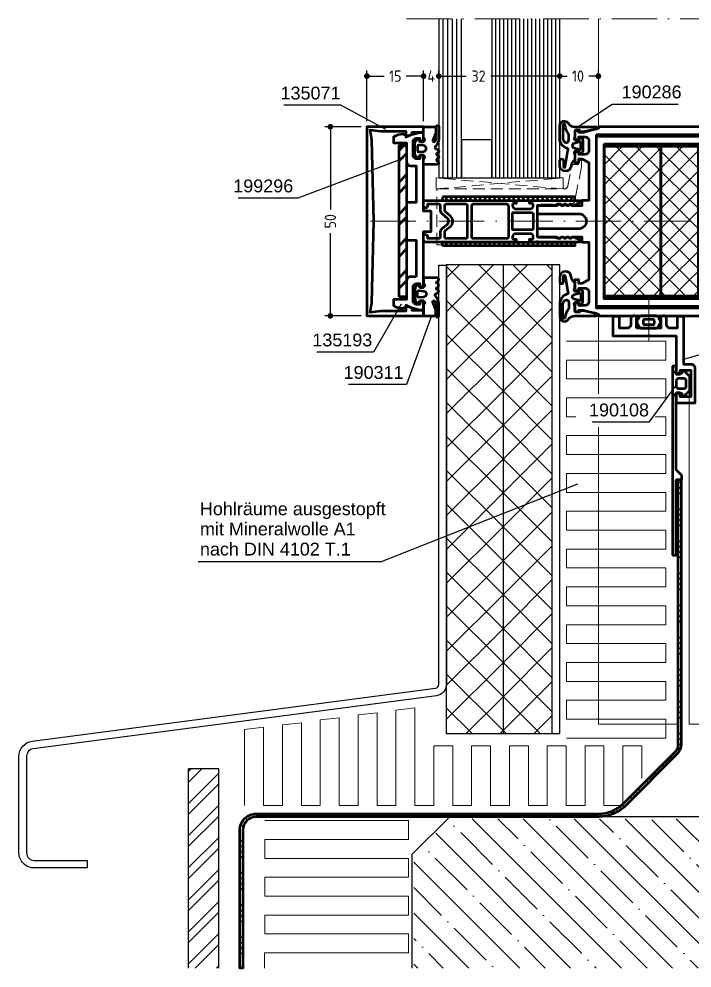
# Model space of a CAD drawing. Header units: millimetres. Extents: x -137 to 196, y -197 to 386.
# Drawn here: x -137 to 41, y -197.5 to 53.5 of the extents above; entities that cross this region are included whole.
import ezdxf
from ezdxf.enums import TextEntityAlignment as Align

# ---------------------------------------------------------------- set-up
doc = ezdxf.new("R2010")
doc.units = ezdxf.units.MM
doc.linetypes.add('ACAD_ISO10W100', pattern=[18, 12, -3, 0, -3])
doc.linetypes.add('HIDDEN2', pattern=[4.7625, 3.175, -1.5875])
doc.layers.get('0').update_dxf_attribs({"linetype": 'CONTINUOUS'})
doc.layers.get('DEFPOINTS').update_dxf_attribs({"linetype": 'CONTINUOUS'})
for name, color, linetype, lineweight in [('AM_5', 3, 'CONTINUOUS', 25), ('AM_C', 50, 'CONTINUOUS', 50), ('AM_S', 80, 'CONTINUOUS', 50), ('Cent3', 70, 'ACAD_ISO10W100', 18), ('CHide3', 70, 'HIDDEN2', 18), ('Cont2', 2, 'CONTINUOUS', 25), ('Cont3', 70, 'CONTINUOUS', 18)]:
    doc.layers.add(name, color=color, linetype=linetype, lineweight=lineweight)
doc.layers.add('WBC-GER-ENG', color=7, linetype='CONTINUOUS')
doc.layers.get('0').off()
doc.styles.add('HBS_DIMTEXTSTYLE', font='isocp.shx')
doc.styles.add('SWISSL', font='swissl.ttf')
doc.dimstyles.new('Konstruktionsschnitt 1-1$0', dxfattribs={"dimtxt": 3, "dimasz": 1.5, "dimexe": 1.5, "dimexo": 1.5, "dimgap": 1.5, "dimtad": 0, "dimdsep": 46, "dimtxsty": 'HBS_DIMTEXTSTYLE', "dimblk": 'PUNKT', "dimcen": 0, "dimclrd": 3, "dimclre": 3, "dimclrt": 2, "dimadec": 1, "dimazin": 2, "dimtfac": 0.7, "dimtofl": 0, "dimtmove": 0, "dimatfit": 3, "dimfxl": 0, "dimtolj": 1, "dimtzin": 0, "dimarcsym": 0})

# ---------------------------------------------------------------- blocks, each defined once
blk = doc.blocks.new('WI135071')
blk.add_lwpolyline([(-13.2, 0), (-13.7, 21.51), (-14.17, 24.15), (-11.34, 23.8), (-4.7, 23.8), (-4.7, 22.23), (-3, 23.02), (-3, 23.6), (0, 23.6), (0, 25), (-15, 25), (-15, -25), (0, -25), (0, -23.6), (-3, -23.6), (-3, -23.02), (-4.7, -22.23), (-4.7, -23.8), (-11.34, -23.8), (-14.17, -24.15), (-13.7, -21.51), (-13.2, 0)], close=True)
blk = doc.blocks.new('B-WI19606')
for points in [[(-5.5, -6, -0.414214), (-5, -5.5), (-4.7, -5.5), (-4.7, -6.2, 0.414214), (-4.4, -6.5), (-4.1, -6.5, 0.414214), (-3.3, -5.7), (-3.3, -1.8, 0.414214), (-4.1, -1), (-4.4, -1, 0.414214), (-4.7, -1.3), (-4.7, -2), (-5, -2, -0.414214), (-5.5, -1.5), (-5.5, 11.2, -0.803179), (-4.93, 11.33), (-4.12, 9.58, -0.314902), (-4.16, 9.36), (-4.44, 9.08, 0.198912), (-4.5, 8.93), (-4.5, 8.67, 0.198912), (-4.44, 8.52), (-4.16, 8.24, -0.414214), (-4.16, 7.96), (-4.44, 7.68, 0.198912), (-4.5, 7.53), (-4.5, 7.27, 0.198912), (-4.44, 7.12), (-4.16, 6.84, -0.414214), (-4.16, 6.56), (-4.44, 6.28, 0.198912), (-4.5, 6.13), (-4.5, 5.56, 0.087489), (-4.49, 5.49), (-4.2, 4.7), (-4.2, 0.3, 0.414214), (-3.9, 0), (3.9, 0, 0.414214), (4.2, 0.3), (4.2, 4.7), (4.49, 5.49, 0.087489), (4.5, 5.56), (4.5, 6.13, 0.198912), (4.44, 6.28), (4.16, 6.56, -0.414214), (4.16, 6.84), (4.44, 7.12, 0.198912), (4.5, 7.27), (4.5, 7.53, 0.198912), (4.44, 7.68), (4.16, 7.96, -0.414214), (4.16, 8.24), (4.44, 8.52, 0.198912), (4.5, 8.67), (4.5, 8.93, 0.198912), (4.44, 9.08), (4.16, 9.36, -0.314902), (4.12, 9.58), (4.93, 11.33, -0.803179), (5.5, 11.2), (5.5, -1.5, -0.414214), (5, -2), (4.7, -2), (4.7, -1.3, 0.414214), (4.4, -1), (4.1, -1, 0.414214), (3.3, -1.8), (3.3, -5.7, 0.414214), (4.1, -6.5), (4.4, -6.5, 0.414214), (4.7, -6.2), (4.7, -5.5), (5, -5.5, -0.414214), (5.5, -6), (5.5, -29.5, -0.414214), (5, -30), (4, -30, -1), (4, -29), (4.5, -29), (4.5, -26, 0.414214), (4, -25.5), (2.72, -25.5, -0.221695), (1.95, -25.14), (0.77, -23.73, 0.466308), (-0.77, -23.73), (-1.95, -25.14, -0.221695), (-2.72, -25.5), (-4, -25.5, 0.414214), (-4.5, -26), (-4.5, -29), (-4, -29, -1), (-4, -30), (-5, -30, -0.414214), (-5.5, -29.5), (-5.5, -6)], [(-2.3, -1.5, -0.414214), (-1.8, -1), (1.8, -1, -0.414214), (2.3, -1.5), (2.3, -6.3, -0.414214), (2.1, -6.5), (-2.1, -6.5, -0.414214), (-2.3, -6.3), (-2.3, -1.5)], [(-4.5, -16.87, 0.414214), (-4, -17.37), (4, -17.37, 0.414214), (4.5, -16.87), (4.5, -8, 0.414214), (4, -7.5), (-4, -7.5, 0.414214), (-4.5, -8), (-4.5, -16.87)], [(-4.5, -24, 0.414214), (-4, -24.5), (-2.95, -24.5, 0.221695), (-2.57, -24.32), (-1.53, -23.09, -0.466308), (1.53, -23.09), (2.57, -24.32, 0.221695), (2.95, -24.5), (4, -24.5, 0.414214), (4.5, -24), (4.5, -18.87, 0.414214), (4, -18.37), (-4, -18.37, 0.414214), (-4.5, -18.87), (-4.5, -24)]]:
    blk.add_lwpolyline(points, format="xyb", close=True)
blk = doc.blocks.new('WI135193')
blk.add_lwpolyline([(-2, -14.7), (-3.5, -14.7, 0.414214), (-4.5, -15.7), (-4.5, -20.7), (-8, -20.7), (-8, -22.3), (-7.73, -22.44, 0.116424), (-5.5, -23), (-5.37, -23), (-4.47, -22.49), (-1.06, -23.4), (0, -23.4), (0, -21), (-1, -21), (-1, -22), (-1.8, -22, -0.414214), (-2.8, -21), (-2.8, -17.5, -0.414214), (-1.8, -16.5), (-1, -16.5), (-1, -17.5), (0, -17.5), (0, -2.7), (2, -2.7), (2, 2.7), (0, 2.7), (0, 17.5), (-1, 17.5), (-1, 16.5), (-1.8, 16.5, -0.414214), (-2.8, 17.5), (-2.8, 21, -0.414214), (-1.8, 22), (-1, 22), (-1, 21), (0, 21), (0, 23.4), (-1.06, 23.4), (-4.47, 22.49), (-5.37, 23), (-5.5, 23, 0.116424), (-7.73, 22.44), (-8, 22.3), (-8, 20.7), (-4.5, 20.7), (-4.5, 15.7, 0.414214), (-3.5, 14.7), (-2, 14.7), (-2, 5), (-4.5, 5), (-4.5, 0.2), (-4.3, 0), (-4.5, -0.2), (-4.5, -5), (-2, -5), (-2, -14.7)], format="xyb", close=True)
blk = doc.blocks.new('PUNKT')
at = {"color": 0, "linetype": 'Continuous'}
blk.add_line((-0.5, 0), (-1, 0), dxfattribs=at)
at = {"color": 0, "linetype": 'Continuous', "const_width": 0.5}
blk.add_lwpolyline([(-0.25, 0, 1), (0.25, 0, 1)], format="xyb", close=True, dxfattribs=at)
blk = doc.blocks.new('*D30')
at = {"layer": 'AM_5', "color": 3, "lineweight": -2, "transparency": 16777216}
for p, q in [((6, 37.96), (6, 39.88)), ((7.5, 38.38), (7.94, 38.38)), ((14.7, 38.38), (13.65, 38.38)), ((16.2, 37.96), (16.2, 39.88))]:
    blk.add_line(p, q, dxfattribs=at)
at = {"layer": 'DEFPOINTS', "color": 0, "transparency": 16777216}
for p in [(16.2, 38.38), (6, 36.46), (16.2, 36.46)]:
    blk.add_point(p, dxfattribs=at)
at = {"layer": 'AM_5', "color": 3, "lineweight": -2, "transparency": 16777216, "xscale": 1.5, "yscale": 1.5, "zscale": 1.5, "rotation": 180}
blk.add_blockref('PUNKT', (6, 38.38), dxfattribs=at)
at = {"layer": 'AM_5', "color": 3, "lineweight": -2, "transparency": 16777216, "xscale": 1.5, "yscale": 1.5, "zscale": 1.5}
blk.add_blockref('PUNKT', (16.2, 38.38), dxfattribs=at)
at = {"layer": 'AM_5', "color": 2, "transparency": 16777216, "insert": (10.8, 38.38), "char_height": 3, "attachment_point": 5, "style": 'HBS_DIMTEXTSTYLE'}
blk.add_mtext('\\A1;10', dxfattribs=at)
blk = doc.blocks.new('*D31')
at = {"layer": 'AM_5', "color": 3, "lineweight": -2, "transparency": 16777216}
for p, q in [((-26, 37.96), (-26, 39.88)), ((-24.5, 38.38), (-18.73, 38.38)), ((4.5, 38.38), (-12.25, 38.38)), ((6, 37.96), (6, 39.88))]:
    blk.add_line(p, q, dxfattribs=at)
at = {"layer": 'DEFPOINTS', "color": 0, "transparency": 16777216}
for p in [(6, 38.38), (-26, 36.46), (6, 36.46)]:
    blk.add_point(p, dxfattribs=at)
at = {"layer": 'AM_5', "color": 3, "lineweight": -2, "transparency": 16777216, "xscale": 1.5, "yscale": 1.5, "zscale": 1.5, "rotation": 180}
blk.add_blockref('PUNKT', (-26, 38.38), dxfattribs=at)
at = {"layer": 'AM_5', "color": 3, "lineweight": -2, "transparency": 16777216, "xscale": 1.5, "yscale": 1.5, "zscale": 1.5}
blk.add_blockref('PUNKT', (6, 38.38), dxfattribs=at)
at = {"layer": 'AM_5', "color": 2, "transparency": 16777216, "insert": (-15.49, 38.38), "char_height": 3, "attachment_point": 5, "style": 'HBS_DIMTEXTSTYLE'}
blk.add_mtext('\\A1;32', dxfattribs=at)
blk = doc.blocks.new('*D32')
at = {"layer": 'AM_5', "color": 3, "lineweight": -2, "transparency": 16777216}
for p, q in [((-31.5, 38.38), (-33, 38.38)), ((-30, 26.5), (-30, 39.88)), ((-26, 37.96), (-26, 39.88)), ((-24.5, 38.38), (-23, 38.38))]:
    blk.add_line(p, q, dxfattribs=at)
at = {"layer": 'DEFPOINTS', "color": 0, "transparency": 16777216}
for p in [(-26, 38.38), (-26, 36.46), (-30, 25)]:
    blk.add_point(p, dxfattribs=at)
at = {"layer": 'AM_5', "color": 3, "lineweight": -2, "transparency": 16777216, "xscale": 1.5, "yscale": 1.5, "zscale": 1.5}
blk.add_blockref('PUNKT', (-30, 38.38), dxfattribs=at)
at = {"layer": 'AM_5', "color": 3, "lineweight": -2, "transparency": 16777216, "xscale": 1.5, "yscale": 1.5, "zscale": 1.5, "rotation": 180}
blk.add_blockref('PUNKT', (-26, 38.38), dxfattribs=at)
at = {"layer": 'AM_5', "color": 2, "transparency": 16777216, "insert": (-28, 38.38), "char_height": 3, "attachment_point": 5, "style": 'HBS_DIMTEXTSTYLE'}
blk.add_mtext('\\A1;4', dxfattribs=at)
blk = doc.blocks.new('*D33')
at = {"layer": 'AM_5', "color": 3, "lineweight": -2, "transparency": 16777216}
for p, q in [((-45, 26.5), (-45, 39.88)), ((-43.5, 38.38), (-40.41, 38.38)), ((-31.5, 38.38), (-34.59, 38.38)), ((-30, 26.5), (-30, 39.88))]:
    blk.add_line(p, q, dxfattribs=at)
at = {"layer": 'DEFPOINTS', "color": 0, "transparency": 16777216}
for p in [(-30, 38.38), (-45, 25), (-30, 25)]:
    blk.add_point(p, dxfattribs=at)
at = {"layer": 'AM_5', "color": 3, "lineweight": -2, "transparency": 16777216, "xscale": 1.5, "yscale": 1.5, "zscale": 1.5, "rotation": 180}
blk.add_blockref('PUNKT', (-45, 38.38), dxfattribs=at)
at = {"layer": 'AM_5', "color": 3, "lineweight": -2, "transparency": 16777216, "xscale": 1.5, "yscale": 1.5, "zscale": 1.5}
blk.add_blockref('PUNKT', (-30, 38.38), dxfattribs=at)
at = {"layer": 'AM_5', "color": 2, "transparency": 16777216, "insert": (-37.5, 38.38), "char_height": 3, "attachment_point": 5, "style": 'HBS_DIMTEXTSTYLE'}
blk.add_mtext('\\A1;15', dxfattribs=at)
blk = doc.blocks.new('*D34')
at = {"layer": 'AM_5', "color": 3, "lineweight": -2, "transparency": 16777216}
for p, q in [((-46.5, 25), (-56.16, 25)), ((-54.66, 23.5), (-54.66, 3.15)), ((-54.66, -23.5), (-54.66, -3.15)), ((-46.5, -25), (-56.16, -25))]:
    blk.add_line(p, q, dxfattribs=at)
at = {"layer": 'DEFPOINTS', "color": 0, "transparency": 16777216}
for p in [(-54.66, 25), (-45, 25), (-45, -25)]:
    blk.add_point(p, dxfattribs=at)
at = {"layer": 'AM_5', "color": 3, "lineweight": -2, "transparency": 16777216, "xscale": 1.5, "yscale": 1.5, "zscale": 1.5}
for p, rotation in [((-54.66, 25), 90), ((-54.66, -25), 270)]:
    blk.add_blockref('PUNKT', p, dxfattribs=dict(at, rotation=rotation))
at = {"layer": 'AM_5', "color": 2, "transparency": 16777216, "insert": (-54.66, 0), "char_height": 3, "attachment_point": 5, "rotation": 90, "style": 'HBS_DIMTEXTSTYLE'}
blk.add_mtext('\\A1;50', dxfattribs=at)
blk = doc.blocks.new('B-WI190286')
for points in [[(-10.2, 0.3, -0.753068), (-7.98, 0.94, 0.258199), (-6.29, 0), (-0.58, 0, -0.903019), (-0.52, -0.6), (-4.06, -1.33), (-4.88, -1.33), (-4.88, -1.13, 0.414214), (-5.08, -0.93), (-5.9, -0.93, 0.414214), (-6.2, -1.23), (-6.2, -2.62), (-6.39, -3.13, 0.520567), (-6.2, -3.4), (-5.2, -3.4, 0.414214), (-4.9, -3.1), (-4.9, -2.95, -0.700208), (-4.55, -2.82), (-4.45, -2.94, -0.176327), (-4.1, -3.9), (-4.1, -6.1, -0.176327), (-4.45, -7.06), (-4.55, -7.18, -0.700207), (-4.9, -7.05), (-4.9, -6.9, 0.414214), (-5.2, -6.6), (-6.2, -6.6, 0.520567), (-6.39, -6.87), (-6.2, -7.39), (-6.2, -8.7, -0.369491), (-6.45, -9, 0.226152), (-7.2, -10.33, -0.974179), (-10.2, -10.25), (-10.2, -9.03, -1), (-9.2, -9.03), (-9.2, -10.55, 0.999969), (-8.8, -10.55), (-8.06, -6.29, 0.508721), (-8.3, -5.69, -0.325108), (-10.2, -3.26), (-10.2, 0.3)], [(-7.8, -2.17, 0.170885), (-7.91, -1.86, -0.152142), (-8.8, 0.4, 1), (-9.4, 0.4), (-9.4, -2.9, 0.241981), (-8.77, -4.14, 0.537319), (-7.8, -3.5), (-7.8, -2.17)], [(-6.44, -5.6), (-4.98, -5.99, 0.493145), (-4.6, -5.7), (-4.6, -4.3, 0.493145), (-4.98, -4.01), (-6.44, -4.4, 0.767327), (-6.44, -5.6)]]:
    blk.add_lwpolyline(points, format="xyb", close=True)
blk = doc.blocks.new('WI190286')
blk.add_blockref('B-WI190286', (0, 0))
blk = doc.blocks.new('B-WI190311')
for points in [[(0, 0.3, 0.414214), (0.3, 0), (2.8, 0, 0.414214), (3.2, 0.4), (3.2, 1.54), (2.42, 3.59, -0.786113), (2.9, 3.92, -0.262074), (3.28, 3.28), (3.28, 0, 1), (4, 0), (4, 3.17, 0.174474), (3.15, 5.24, -0.57735), (3.15, 5.76), (3.8, 6.14, 0.57735), (3.8, 6.83), (3.55, 6.97, -0.57735), (3.55, 7.49), (3.8, 7.64, 0.57735), (3.8, 8.33), (3.6, 8.45, -0.56351), (3.59, 9.13), (3.8, 9.25, 0.767327), (3.6, 10), (0.3, 10, 0.414214), (0, 9.7), (0, 8.57, 0.267949), (0.1, 8.4, -0.767327), (-0.1, 7.65), (-0.9, 7.65, -0.414214), (-1.3, 8.05, 0.592453), (-1.61, 8.22, 0.255924), (-2.3, 6.95), (-2.3, 4.55, 0.255924), (-1.61, 3.28, 0.592453), (-1.3, 3.45, -0.414214), (-0.9, 3.85), (-0.1, 3.85, -0.767327), (0.1, 3.1, 0.267949), (0, 2.93), (0, 0.3)], [(-0.03, 4.95), (-1.28, 4.85, -0.438367), (-1.6, 5.15), (-1.6, 6.35, -0.438367), (-1.28, 6.65), (-0.03, 6.55, -0.921414), (-0.03, 4.95)]]:
    blk.add_lwpolyline(points, format="xyb", close=True)
blk = doc.blocks.new('WI190311')
blk.add_blockref('B-WI190311', (0, 0))
blk = doc.blocks.new('WI135178')
blk.add_lwpolyline([(6.3, -3.3), (6.3, -0.75), (6.44, -0.75), (6.52, -0.44), (5.93, -0.1, 0.57735), (4.8, -0.75), (4.8, -2.3, -0.414214), (3.8, -3.3), (1.8, -3.3), (1.8, -0.2), (0, -0.2), (0, -5.3), (9.3, -5.3), (9.5, -5.1), (9.7, -5.3), (16.8, -5.3), (16.8, -15.4), (17.8, -15.4), (17.8, -14.4), (20.6, -14.4), (20.6, -21.4), (17.8, -21.4), (17.8, -20.4), (16.8, -20.4), (16.8, -23), (21.8, -23), (21.8, -13.9, 0.414214), (20.8, -12.9), (18.8, -12.9), (18.8, -0.2), (17, -0.2), (17, -3.3), (15.19, -3.3, -0.414214), (14.19, -2.3), (14.19, -0.75, 0.57735), (13.07, -0.1), (12.47, -0.44), (12.55, -0.75), (12.69, -0.75), (12.69, -3.3), (6.3, -3.3)], format="xyb", close=True)
blk = doc.blocks.new('WI190301')
for points in [[(0, -1.76, -0.267949), (-0.5, -2.63), (-1.4, -3.13, -0.267949), (-1.9, -3.13), (-2.8, -2.63, -0.267949), (-3.3, -1.76), (-3.3, 1.76, -0.267949), (-2.8, 2.63), (-1.9, 3.13, -0.267949), (-1.4, 3.13), (-0.5, 2.63, -0.267949), (0, 1.76), (0, -1.76)], [(-1, -1.2, -0.414214), (-1.3, -1.5), (-2, -1.5, -0.414214), (-2.3, -1.2), (-2.3, 1.2, -0.414214), (-2, 1.5), (-1.3, 1.5, -0.414214), (-1, 1.2), (-1, -1.2)]]:
    blk.add_lwpolyline(points, format="xyb", close=True)
blk = doc.blocks.new('WI135025')
blk.add_lwpolyline([(16.2, 25), (16.2, 24.55), (12.29, 23.5), (11, 23.5), (11, 23.9), (10, 23.9), (10, 21.5), (11, 21.5), (11, 22.3), (12.7, 22.3, -0.414214), (13.7, 21.3), (13.7, 18.7, -0.414214), (12.7, 17.7), (11, 17.7), (11, 18.5), (10, 18.5), (10, 15.5), (11, 15.5), (11, 16.5), (11.8, 16.5), (13.7, 15.5), (13.7, 5.5), (11.8, 5.5), (11.8, 4.1), (9.28, 4.1), (8.8, 4.58), (8.32, 4.1), (7.88, 4.1), (7.4, 4.58), (6.92, 4.1), (6.48, 4.1), (6.05, 4.54), (5, 4.1), (0, 4.1), (0, 2), (11, 2, -1), (11, -2), (0, -2), (0, -4.1), (5, -4.1), (6.05, -4.54), (6.48, -4.1), (6.92, -4.1), (7.4, -4.58), (7.88, -4.1), (8.32, -4.1), (8.8, -4.58), (9.28, -4.1), (11.8, -4.1), (11.8, -5.5), (13.7, -5.5), (13.7, -15.5), (11.8, -16.5), (11, -16.5), (11, -15.5), (10, -15.5), (10, -18.5), (11, -18.5), (11, -17.7), (12.7, -17.7, -0.414214), (13.7, -18.7), (13.7, -21.3, -0.414214), (12.7, -22.3), (11, -22.3), (11, -21.5), (10, -21.5), (10, -23.9), (11, -23.9), (11, -23.5), (12.29, -23.5), (16.2, -24.55), (16.2, -25), (105.5, -25), (105.5, 25), (16.2, 25)], format="xyb", close=True)
blk.add_lwpolyline([(15.6, 22.9), (15.6, -22.9), (103.5, -22.9), (103.5, 22.9), (15.6, 22.9)], close=True)
blk = doc.blocks.new('WI135194')
blk.add_lwpolyline([(-22.5, 0.1), (-22.5, 45.1), (-13.5, 45.1), (-13.5, 47), (-11.5, 47), (-11.5, 45.1), (11.5, 45.1), (11.5, 47), (13.5, 47), (13.5, 45.1), (22.5, 45.1), (22.5, 0.1), (-22.5, 0.1)], close=True)
blk.add_lwpolyline([(-20.5, 2.1), (-20.5, 42.1, -0.414214), (-19.5, 43.1), (19.5, 43.1, -0.414214), (20.5, 42.1), (20.5, 2.1), (-20.5, 2.1)], format="xyb", close=True)
blk = doc.blocks.new('GLAS')
for p, q in [((0, -9), (0, 0)), ((0, 0), (21, 0)), ((0, 0), (21, 0)), ((0, -0.53), (21, -0.53)), ((0, -1.06), (21, -1.06)), ((0, -1.59), (21, -1.59)), ((0, -2.12), (21, -2.12)), ((0, -2.65), (21, -2.65)), ((0, -3.18), (21, -3.18)), ((0, -3.71), (21, -3.71)), ((0, -4.24), (21, -4.24)), ((0, -4.76), (21, -4.76)), ((0, -5.29), (21, -5.29)), ((0, -5.82), (21, -5.82)), ((0, -6.35), (21, -6.35)), ((0, -6.88), (21, -6.88)), ((0, -7.41), (21, -7.41)), ((0, -7.94), (21, -7.94)), ((0, -8.47), (21, -8.47)), ((0, -13), (0, -9)), ((0, -9), (5, -9)), ((21, -9), (0, -9)), ((5, -9), (5, -13)), ((0, -16), (0, -13)), ((0, -13), (21, -13)), ((0, -13), (21, -13)), ((5, -13), (0, -13)), ((0, -13.6), (21, -13.6)), ((0, -14.2), (21, -14.2)), ((0, -14.8), (21, -14.8)), ((0, -15.4), (21, -15.4)), ((21, -16), (0, -16))]:
    blk.add_line(p, q)
blk = doc.blocks.new('WI199175')
h = blk.add_hatch()
h.set_pattern_fill('LINE', color=256, scale=2, style=0)
h.set_pattern_definition([(180, (-4.3, -29), (-2e-16, -1.27), [])])
h.paths.add_polyline_path([(-6.5, -24), (-5.5, -24), (-5.5, 11), (-6.5, 11)])
blk.add_lwpolyline([(-6.5, -24), (-5.5, -24), (-5.5, 11), (-6.5, 11)], close=True)
blk = doc.blocks.new('WI199296')
h = blk.add_hatch()
h.set_pattern_fill('ANSI32', color=256, scale=0.625, style=0)
h.set_pattern_definition([(45, (-179.16, -477.5), (-4.209495, 4.209495), []), (45, (-176.354, -477.5), (-4.209495, 4.209495), [])])
h.paths.add_polyline_path([(-6.5, 20), (-8.5, 20), (-8.5, 0), (-6.5, 0)])
h.paths.add_polyline_path([(-6.5, 0), (-8.5, 0), (-8.5, -20), (-6.5, -20), (-6.5, -15.7)])
blk.add_lwpolyline([(-8.5, -20), (-8.5, 20), (-6.5, 20), (-6.5, -20)], close=True)

msp = doc.modelspace()

# ---------------------------------------------------------------- hatches: boundary and pattern name
at = {"layer": 'Cont3'}
h = msp.add_hatch(dxfattribs=at)
h.set_pattern_fill('ANSI37', color=256, scale=30, angle=-90, style=0)
h.set_pattern_definition([(315, (-171.8634, 101.15), (2.65165, 2.65165), []), (45, (-171.8634, 101.15), (-2.65165, 2.65165), [])])
h.paths.add_polyline_path([(57.7, 19.75), (42.7, 19.75), (42.7, -19.75), (57.7, -19.75)])
h.paths.add_polyline_path([(42.7, 19.75), (32.7, 19.75), (32.7, -19.75), (42.7, -19.75)])
h.paths.add_polyline_path([(32.7, 19.75), (17.7, 19.75), (17.7, -19.75), (32.7, -19.75)])
h = msp.add_hatch(dxfattribs=at)
h.set_pattern_fill('ANSI37', color=256, scale=2, angle=-3e-14, style=0)
h.paths.add_polyline_path([(-24, -135.5), (-9, -135.5), (-9, -11.5), (-24, -11.5)])
h = msp.add_hatch(dxfattribs=at)
h.set_pattern_fill('ANSI37', color=256, scale=2, angle=-3e-14, style=0)
h.paths.add_polyline_path([(4, -11.5), (-9, -11.5), (-9, -135.5), (4, -135.5)])
h = msp.add_hatch(dxfattribs=at)
h.set_pattern_fill('ANSI34', color=256, scale=40, angle=315, style=0)
h.set_pattern_definition([(135, (-268.8977, -528.9915), (-4.24264, -4.24264), []), (135, (-268.8977, -527.577), (-4.24264, -4.24264), []), (135, (-268.8977, -526.163), (-4.24264, -4.24264), []), (135, (-268.8977, -524.749), (-4.24264, -4.24264), [])])
edge = h.paths.add_edge_path()
edge.add_line((-74.29, -156.7), (16.289, -156.7))
edge.add_arc((16.289, -147.5), 9.2, 270, 315)
edge.add_line((22.795, -154.005), (36.724, -140.076))
edge.add_arc((35.309, -138.662), 2, 315, 360)
edge.add_line((37.309, -138.662), (37.309, -68.3))
edge.add_line((37.309, -68.3), (38.109, -68.3))
edge.add_line((38.109, -68.3), (38.109, -138.331))
edge.add_arc((34.509, -138.331), 3.6, -45, 0, ccw=False)
edge.add_line((37.055, -140.876), (23.36, -154.571))
edge.add_arc((16.289, -147.5), 10, 270, 315, ccw=False)
edge.add_line((16.289, -157.5), (-74.29, -157.5))
edge.add_arc((-74.29, -161), 3.5, 90, 180)
edge.add_line((-77.79, -161), (-77.79, -197.5))
edge.add_line((-77.79, -197.5), (-78.59, -197.5))
edge.add_line((-78.59, -197.5), (-78.59, -161))
edge.add_arc((-74.29, -161), 4.3, 90, 180, ccw=False)
h = msp.add_hatch(dxfattribs=at)
h.set_pattern_fill('ANSI32', color=256, scale=16, style=0)
h.set_pattern_definition([(45, (-1828.063, -320.1536), (-4.24264, 4.24264), []), (45, (-1825.2344, -320.1536), (-4.24264, 4.24264), [])])
h.paths.add_polyline_path([(-92.119, -197.5), (-84.119, -197.5), (-84.119, -144.817), (-92.119, -144.817)])
h = msp.add_hatch(dxfattribs=at)
h.set_pattern_fill('ANSI35', color=256, scale=1.5005, angle=90, style=0)
h.paths.add_polyline_path([(87.52, -182.5), (80.52, -182.5, -0.4142136), (76.52, -178.5), (76.52, -161.5, -0.2728421), (78.584, -158), (-22.892, -158), (-32.6, -167.707), (-32.6, -197.5), (87.52, -197.5)])
h.paths.add_polyline_path([(105.52, -182.5), (87.52, -182.5), (87.52, -187.8), (105.52, -187.8)])
h.paths.add_polyline_path([(105.52, -187.8), (87.52, -187.8), (87.52, -197.5), (105.52, -197.5)])
h.paths.add_polyline_path([(196.4, -158), (114.456, -158, -0.2728421), (116.52, -161.5), (116.52, -178.5, -0.4142136), (112.52, -182.5), (105.52, -182.5), (105.52, -197.5), (196.4, -197.5)])

# ---------------------------------------------------------------- linework, layer by layer
at = {"layer": 'AM_5'}
for points in [[(-39.993, 24.307), (-51.928, 30.706), (-66.984, 30.706)], [(10.723, 24.999), (19.883, 31.006), (37.33, 31.006)], [(-35.392, 16.568), (-63.232, 6.148), (-79.056, 6.148)], [(-35.92, -21.915), (-43.234, -34.585), (-58.231, -34.585)], [(-27.928, -25), (-34.504, -43.179), (-49.819, -43.179)], [(38.41, -36.6), (46.168, -34.362), (61.939, -34.362)], [(36.882, -43.207), (29.5, -53.108), (14.52, -53.108)], [(10.663, -69.509), (-41.247, -90.105), (-89.649, -90.105)]]:
    msp.add_lwpolyline(points, dxfattribs=at)
at = {"layer": 'AM_C'}
for points in [[(36.8, -46.586), (36.61, -45.878, -0.4931454), (36.9, -45.5), (38.2, -45.5), (38.355, -46.078, 0.5773503), (38.857, -46.212), (40.166, -44.903, 0.1989124), (40.4, -44.337), (40.4, -41.463, 0.1989124), (40.166, -40.897), (38.857, -39.588, 0.5773503), (38.355, -39.722), (38.2, -40.3), (36.9, -40.3, -0.4931454), (36.61, -39.922), (36.8, -39.214), (36.8, -38.5, 0.4142136), (36.6, -38.3), (36, -38.3, 0.4142136), (35.8, -38.5), (35.8, -88.1, 0.4142136), (36, -88.3), (36.6, -88.3, 0.4142136), (36.8, -88.1), (36.8, -68.5, -0.4142136), (37, -68.3), (38.1, -68.3, 0.4142136), (38.3, -68.1), (38.3, -67.383, 0.1989124), (38.241, -67.241), (36.859, -65.859, -0.1989124), (36.8, -65.717), (36.8, -46.586)], [(36.8, -46.586), (36.61, -45.878, -0.4931454), (36.9, -45.5), (38.2, -45.5), (38.355, -46.078, 0.5773503), (38.857, -46.212), (40.166, -44.903, 0.1989124), (40.4, -44.337), (40.4, -41.463, 0.1989124), (40.166, -40.897), (38.857, -39.588, 0.5773503), (38.355, -39.722), (38.2, -40.3), (36.9, -40.3, -0.4931454), (36.61, -39.922), (36.8, -39.214), (36.8, -38.5, 0.4142136), (36.6, -38.3), (36, -38.3, 0.4142136), (35.8, -38.5), (35.8, -88.1, 0.4142136), (36, -88.3), (36.6, -88.3, 0.4142136), (36.8, -88.1), (36.8, -68.5, -0.4142136), (37, -68.3), (38.1, -68.3, 0.4142136), (38.3, -68.1), (38.3, -67.383, 0.1989124), (38.241, -67.241), (36.859, -65.859, -0.1989124), (36.8, -65.717), (36.8, -46.586)], [(36.8, -43.7, 0.4142136), (37.3, -44.2), (38.9, -44.2, 0.4142136), (39.4, -43.7), (39.4, -42.1, 0.4142136), (38.9, -41.6), (37.3, -41.6, 0.4142136), (36.8, -42.1), (36.8, -43.7)], [(36.8, -43.7, 0.4142136), (37.3, -44.2), (38.9, -44.2, 0.4142136), (39.4, -43.7), (39.4, -42.1, 0.4142136), (38.9, -41.6), (37.3, -41.6, 0.4142136), (36.8, -42.1), (36.8, -43.7)], [(-74.29, -156.7), (16.289, -156.7, 0.1989124), (22.795, -154.005), (36.724, -140.076, 0.1989124), (37.309, -138.662), (37.309, -68.3), (38.109, -68.3), (38.109, -138.331, -0.1989124), (37.055, -140.876), (23.36, -154.571, -0.1989124), (16.289, -157.5), (-74.29, -157.5, 0.4142136), (-77.79, -161), (-77.79, -197.5), (-78.59, -197.5), (-78.59, -161, -0.4142136)]]:
    msp.add_lwpolyline(points, format="xyb", close=True, dxfattribs=at)
at = {"layer": 'AM_S'}
for points in [[(32.7, 19.75), (17.7, 19.75), (17.7, -19.75), (32.7, -19.75)], [(42.7, 19.75), (32.7, 19.75), (32.7, -19.75), (42.7, -19.75)]]:
    msp.add_lwpolyline(points, close=True, dxfattribs=at)
at = {"layer": 'Cent3'}
for p, q in [((-34.554, 53.5), (114.394, 53.5)), ((94.64, 0), (-46.898, 0))]:
    msp.add_line(p, q, dxfattribs=at)
msp.add_lwpolyline([(29.495, -31.7), (29.495, -20.3)], dxfattribs=at)
at = {"layer": 'CHide3'}
msp.add_line((6.887, 8.534), (-26.707, 11.5), dxfattribs=at)
msp.add_lwpolyline([(-26.5, 8.534), (7.174, 8.534), (7.174, 8.534, 0.359132), (8.156, 9.343), (9.267, 14.872), (9.299, 15.034), (10.918, 15.034), (11.103, 16.086), (11.699, 16.034), (11.699, 14.278), (9.926, 5.343, -0.359132), (8.945, 4.534), (0, 4.534), (0, -6.216), (-26.5, -6.216)], format="xyb", close=True, dxfattribs=at)
msp.add_lwpolyline([(6.887, 8.534), (6.887, 11.5), (-26.707, 11.5), (-26.707, 8.534), (6.887, 11.5)], dxfattribs=at)
at = {"layer": 'Cont2'}
for p, q in [((-9, -11.5), (-9, -135.5)), ((4, -135.5), (4, -11.5)), ((-84.119, -144.817), (-92.119, -144.817)), ((-92.119, -197.5), (-92.119, -144.817)), ((-84.119, -197.5), (-84.119, -144.817))]:
    msp.add_line(p, q, dxfattribs=at)
msp.add_lwpolyline([(-118.973, -171.042), (-132.973, -171.042, -0.4142136), (-136.973, -167.042), (-136.973, -141.497, -0.3763733), (-133.495, -137.531), (-26.845, -123.49, 0.375902), (-25.978, -122.499), (-25.978, -11.599), (-23.978, -11.599), (-23.978, -122.499, -0.375902), (-26.581, -125.473), (-133.234, -139.514, 0.3763733), (-134.973, -141.497), (-134.973, -167.042, 0.4142136), (-132.973, -169.042), (-118.973, -169.042)], format="xyb", close=True, dxfattribs=at)
msp.add_lwpolyline([(6, -135.5), (6, -11.5), (-24, -11.5), (-24, -135.5), (-10, -135.5)], close=True, dxfattribs=at)
msp.add_lwpolyline([(196.4, -157.5), (-23.1, -157.5), (-33.1, -167.5), (-33.1, -197.5)], dxfattribs=at)
at = {"layer": 'Cont3'}
for p, q in [((16.2, 25), (16.2, 53.5)), ((16.2, -45.675), (16.2, -25)), ((16.2, -133.003), (16.2, -54.414)), ((37.108, -133.003), (16.2, -133.003))]:
    msp.add_line(p, q, dxfattribs=at)
for points in [[(10.256, -51.7), (7.735, -51.7), (7.735, -46.7), (34.036, -46.7), (34.036, -41.7), (7.735, -41.7), (7.735, -36.7), (34.036, -36.7), (34.036, -31.7), (7.735, -31.7)], [(40.2, -41), (40.2, -132.994)], [(7.735, -136.7), (34.036, -136.7), (34.036, -131.7), (7.735, -131.7), (7.735, -126.7), (34.036, -126.7), (34.036, -121.7), (7.735, -121.7), (7.735, -116.7), (34.036, -116.7), (34.036, -111.7), (7.735, -111.7), (7.735, -106.7), (34.036, -106.7), (34.036, -101.7), (7.735, -101.7), (7.735, -96.7), (34.036, -96.7), (34.036, -91.7), (7.735, -91.7), (7.735, -86.7), (34.036, -86.7), (34.036, -81.7), (7.735, -81.7), (7.735, -76.7), (34.036, -76.7), (34.036, -71.7), (7.735, -71.7), (7.735, -66.7), (34.036, -66.7), (34.036, -61.7), (7.735, -61.7), (7.735, -56.7), (34.036, -56.7), (34.036, -51.7), (31.225, -51.7)], [(-77.319, -154.553), (-77.319, -134.424), (-72.319, -133.824), (-72.319, -154.553), (-67.319, -154.553), (-67.319, -133.224), (-62.319, -132.624), (-62.319, -154.553), (-57.319, -154.553), (-57.319, -131.824), (-52.319, -131.324), (-52.319, -154.553), (-47.319, -154.553), (-47.319, -130.524), (-42.319, -130.024), (-42.319, -154.553), (-37.319, -154.553), (-37.319, -129.324), (-32.319, -128.724), (-32.319, -154.553), (-27.319, -154.553), (-27.319, -138.734), (-22.319, -138.734), (-22.319, -154.553), (-17.319, -154.553), (-17.319, -138.734), (-12.319, -138.734), (-12.319, -154.553), (-7.319, -154.553), (-7.319, -138.734), (-2.319, -138.734), (-2.319, -154.553), (2.681, -154.553), (2.681, -138.734), (7.681, -138.734), (7.681, -154.553), (12.681, -154.553), (12.681, -138.734), (17.681, -138.734), (17.681, -154.553), (22.681, -154.553), (22.681, -138.734), (27.681, -138.734), (27.681, -147.249)], [(40.2, -132.994), (46.5, -132.994)], [(-72, -158.5), (-34, -158.5), (-34, -163.5), (-72, -163.5), (-72, -168.5), (-34, -168.5), (-34, -173.5), (-72, -173.5), (-72, -178.5), (-34, -178.5), (-34, -183.5), (-72, -183.5), (-72, -188.5), (-34, -188.5), (-34, -193.5), (-72.1, -193.5), (-72.1, -197.5)]]:
    msp.add_lwpolyline(points, dxfattribs=at)

# ---------------------------------------------------------------- block references
at = {"layer": 'AM_C', "xscale": -1}
for name, p, rotation in [('WI190311', (-30, 25), 180), ('WI199175', (-1, 0), 270), ('WI190286', (16.2, -25), 180), ('WI190301', (29.495, -28.3), 90)]:
    msp.add_blockref(name, p, dxfattribs=dict(at, rotation=rotation))
at = {"layer": 'AM_C'}
for name, p in [('WI190286', (16.2, 25)), ('WI190311', (-30, -25))]:
    msp.add_blockref(name, p, dxfattribs=at)
at = {"layer": 'AM_C', "rotation": 270}
for name, p in [('B-WI19606', (0, 0)), ('WI199175', (-1, 0))]:
    msp.add_blockref(name, p, dxfattribs=at)
at = {"layer": 'AM_S'}
for name, p in [('WI135071', (-30, 0)), ('WI135193', (-30, 0)), ('WI135025', (0, 0)), ('WI199296', (-28, 0)), ('WI135178', (20, -25))]:
    msp.add_blockref(name, p, dxfattribs=at)
at = {"layer": 'AM_S', "rotation": 270}
msp.add_blockref('WI135194', (15.6, 0), dxfattribs=at)
at = {"layer": 'Cont2', "xscale": -2, "yscale": 2, "zscale": 2, "rotation": 270}
msp.add_blockref('GLAS', (6, 11.5), dxfattribs=at)

# ---------------------------------------------------------------- texts
at = {"layer": 'AM_5', "color": 2, "style": 'SWISSL'}
for s, p in [('135071', (-51.978, 32.206)), ('199296', (-64.475, 7.648)), ('135193', (-43.567, -33.085)), ('190311', (-35.301, -41.679)), ('190108', (29.579, -51.608))]:
    msp.add_text(s, height=3.4, dxfattribs=at).set_placement(p, align=Align.RIGHT)
msp.add_text('190286', height=3.4, dxfattribs=at).set_placement((22.341, 32.506))
at = {"layer": 'WBC-GER-ENG', "style": 'SWISSL'}
for s, p in [('Hohlräume ausgestopft', (-89.134, -77.738)), ('mit Mineralwolle A1 ', (-89.134, -83.071)), ('nach DIN 4102 T.1', (-89.134, -88.405))]:
    msp.add_text(s, height=3.4, dxfattribs=at).set_placement(p)

# ---------------------------------------------------------------- dimensions: what is measured, and where the dimension line sits
at = {"layer": 'AM_5'}
dim = msp.add_linear_dim(base=(-30, 38.382), p1=(-45, 25), p2=(-30, 25), dimstyle='Konstruktionsschnitt 1-1$0', dxfattribs=at)
dim.commit()
dim.dimension.update_dxf_attribs({"geometry": '*D33', "text_midpoint": (-37.5, 38.382)})
for base, p1, p2, picture, middle in [((-26, 38.382), (-30, 25), (-26, 36.465), '*D32', (-28, 38.382)), ((6, 38.382), (-26, 36.465), (6, 36.465), '*D31', (-15.491, 38.382))]:
    dim = msp.add_linear_dim(base=base, p1=p1, p2=p2, dimstyle='Konstruktionsschnitt 1-1$0', dxfattribs=at)
    dim.commit()
    dim.dimension.update_dxf_attribs({"geometry": picture, "text_midpoint": middle, "dimtype": 160})
dim = msp.add_linear_dim(base=(16.2, 38.382), p1=(6, 36.465), p2=(16.2, 36.465), text='10', dimstyle='Konstruktionsschnitt 1-1$0', dxfattribs=at)
dim.commit()
dim.dimension.update_dxf_attribs({"geometry": '*D30', "text_midpoint": (10.795, 38.382), "dimtype": 160})
dim = msp.add_linear_dim(base=(-54.662, 25), p1=(-45, -25), p2=(-45, 25), angle=90, dimstyle='Konstruktionsschnitt 1-1$0', dxfattribs=at)
dim.commit()
dim.dimension.update_dxf_attribs({"geometry": '*D34', "text_midpoint": (-54.662, 0)})

doc.saveas('drawing.dxf')
